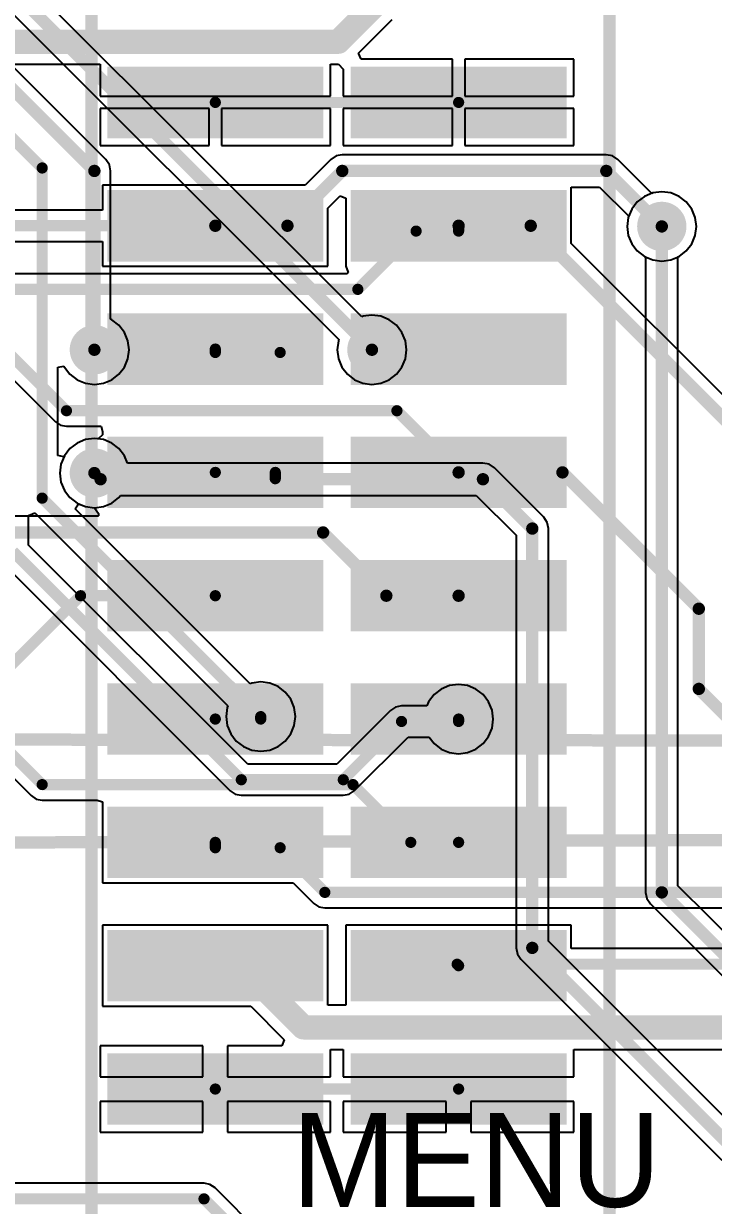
# Model space of a CAD drawing. Header units: millimetres. Extents: x -0.4 to 7.76, y -3.34 to 0.42.
# Drawn here: x 4.57 to 5.13, y -2.556 to -1.598 of the extents above; entities that cross this region are included whole.
import ezdxf

# ---------------------------------------------------------------- set-up
doc = ezdxf.new("R2010")
doc.units = ezdxf.units.MM
doc.header["$MEASUREMENT"] = 0
for name, color, linetype in [('BottomLayer', 5, 'Continuous'), ('BottomOverlay', 54, 'Continuous'), ('BottomPaste', 16, 'Continuous'), ('BottomSolder', 6, 'Continuous'), ('MultiLayer', 9, 'Continuous'), ('TopLayer', 1, 'Continuous'), ('TopOverlay', 2, 'Continuous'), ('ViaHoleLayer', 16, 'Continuous')]:
    doc.layers.add(name, color=color, linetype=linetype)

# ---------------------------------------------------------------- blocks, each defined once
blk = doc.blocks.new('LCD_MODULE_3_2_480_320_11')
at = {"layer": 'TopOverlay', "const_width": 0.01}
for points in [[(0.2, -2.04331), (3.26772, -2.04724)], [(-0.03937, -2.1378), (3.54331, -2.12598)]]:
    blk.add_lwpolyline(points, dxfattribs=at)
blk = doc.blocks.new('90131_0142_B_26')
at = {"layer": 'BottomLayer'}
for points in [[(0.225, -0.02116), (0.275, -0.02116), (0.225, 0.14577), (0.275, 0.14577)], [(0.325, -0.02116), (0.375, -0.02116), (0.325, 0.14577), (0.375, 0.14577)], [(0.425, -0.02116), (0.475, -0.02116), (0.425, 0.14577), (0.475, 0.14577)], [(0.525, -0.02116), (0.575, -0.02116), (0.525, 0.14577), (0.575, 0.14577)], [(0.625, -0.02116), (0.675, -0.02116), (0.625, 0.14577), (0.675, 0.14577)], [(0.725, -0.02116), (0.775, -0.02116), (0.725, 0.14577), (0.775, 0.14577)], [(0.825, -0.02116), (0.875, -0.02116), (0.825, 0.14577), (0.875, 0.14577)], [(0.925, -0.02116), (0.975, -0.02116), (0.925, 0.14577), (0.975, 0.14577)], [(1.025, -0.02116), (1.075, -0.02116), (1.025, 0.14577), (1.075, 0.14577)], [(0.225, -0.21841), (0.275, -0.21841), (0.225, -0.05148), (0.275, -0.05148)], [(0.325, -0.21841), (0.375, -0.21841), (0.325, -0.05148), (0.375, -0.05148)], [(0.425, -0.21841), (0.475, -0.21841), (0.425, -0.05148), (0.475, -0.05148)], [(0.525, -0.21841), (0.575, -0.21841), (0.525, -0.05148), (0.575, -0.05148)], [(0.625, -0.21841), (0.675, -0.21841), (0.625, -0.05148), (0.675, -0.05148)], [(0.725, -0.21841), (0.775, -0.21841), (0.725, -0.05148), (0.775, -0.05148)], [(0.825, -0.21841), (0.875, -0.21841), (0.825, -0.05148), (0.875, -0.05148)], [(0.925, -0.21841), (0.975, -0.21841), (0.925, -0.05148), (0.975, -0.05148)], [(1.025, -0.21841), (1.075, -0.21841), (1.025, -0.05148), (1.075, -0.05148)]]:
    blk.add_solid(points, dxfattribs=at)
at = {"layer": 'BottomOverlay', "const_width": 0.01}
for points in [[(1.23996, 0.18474), (-1.23996, 0.18474)], [(1.23996, -0.23534), (-1.23996, -0.23534)]]:
    blk.add_lwpolyline(points, dxfattribs=at)
at = {"layer": 'BottomPaste'}
for points in [[(0.225, -0.02116), (0.275, -0.02116), (0.225, 0.14577), (0.275, 0.14577)], [(0.325, -0.02116), (0.375, -0.02116), (0.325, 0.14577), (0.375, 0.14577)], [(0.425, -0.02116), (0.475, -0.02116), (0.425, 0.14577), (0.475, 0.14577)], [(0.525, -0.02116), (0.575, -0.02116), (0.525, 0.14577), (0.575, 0.14577)], [(0.625, -0.02116), (0.675, -0.02116), (0.625, 0.14577), (0.675, 0.14577)], [(0.725, -0.02116), (0.775, -0.02116), (0.725, 0.14577), (0.775, 0.14577)], [(0.825, -0.02116), (0.875, -0.02116), (0.825, 0.14577), (0.875, 0.14577)], [(0.925, -0.02116), (0.975, -0.02116), (0.925, 0.14577), (0.975, 0.14577)], [(1.025, -0.02116), (1.075, -0.02116), (1.025, 0.14577), (1.075, 0.14577)], [(0.225, -0.21841), (0.275, -0.21841), (0.225, -0.05148), (0.275, -0.05148)], [(0.325, -0.21841), (0.375, -0.21841), (0.325, -0.05148), (0.375, -0.05148)], [(0.425, -0.21841), (0.475, -0.21841), (0.425, -0.05148), (0.475, -0.05148)], [(0.525, -0.21841), (0.575, -0.21841), (0.525, -0.05148), (0.575, -0.05148)], [(0.625, -0.21841), (0.675, -0.21841), (0.625, -0.05148), (0.675, -0.05148)], [(0.725, -0.21841), (0.775, -0.21841), (0.725, -0.05148), (0.775, -0.05148)], [(0.825, -0.21841), (0.875, -0.21841), (0.825, -0.05148), (0.875, -0.05148)], [(0.925, -0.21841), (0.975, -0.21841), (0.925, -0.05148), (0.975, -0.05148)], [(1.025, -0.21841), (1.075, -0.21841), (1.025, -0.05148), (1.075, -0.05148)]]:
    blk.add_solid(points, dxfattribs=at)
at = {"layer": 'BottomSolder'}
for points in [[(0.221, -0.02516), (0.279, -0.02516), (0.221, 0.14977), (0.279, 0.14977)], [(0.321, -0.02516), (0.379, -0.02516), (0.321, 0.14977), (0.379, 0.14977)], [(0.421, -0.02516), (0.479, -0.02516), (0.421, 0.14977), (0.479, 0.14977)], [(0.521, -0.02516), (0.579, -0.02516), (0.521, 0.14977), (0.579, 0.14977)], [(0.621, -0.02516), (0.679, -0.02516), (0.621, 0.14977), (0.679, 0.14977)], [(0.721, -0.02516), (0.779, -0.02516), (0.721, 0.14977), (0.779, 0.14977)], [(0.821, -0.02516), (0.879, -0.02516), (0.821, 0.14977), (0.879, 0.14977)], [(0.921, -0.02516), (0.979, -0.02516), (0.921, 0.14977), (0.979, 0.14977)], [(1.021, -0.02516), (1.079, -0.02516), (1.021, 0.14977), (1.079, 0.14977)], [(0.221, -0.22241), (0.279, -0.22241), (0.221, -0.04748), (0.279, -0.04748)], [(0.321, -0.22241), (0.379, -0.22241), (0.321, -0.04748), (0.379, -0.04748)], [(0.421, -0.22241), (0.479, -0.22241), (0.421, -0.04748), (0.479, -0.04748)], [(0.521, -0.22241), (0.579, -0.22241), (0.521, -0.04748), (0.579, -0.04748)], [(0.621, -0.22241), (0.679, -0.22241), (0.621, -0.04748), (0.679, -0.04748)], [(0.721, -0.22241), (0.779, -0.22241), (0.721, -0.04748), (0.779, -0.04748)], [(0.821, -0.22241), (0.879, -0.22241), (0.821, -0.04748), (0.879, -0.04748)], [(0.921, -0.22241), (0.979, -0.22241), (0.921, -0.04748), (0.979, -0.04748)], [(1.021, -0.22241), (1.079, -0.22241), (1.021, -0.04748), (1.079, -0.04748)]]:
    blk.add_solid(points, dxfattribs=at)

msp = doc.modelspace()

# ---------------------------------------------------------------- linework, layer by layer
at = {"layer": 'BottomLayer'}
for p, q in [((4.8419, -1.62213), (4.86903, -1.595)), ((4.84397, -1.62713), (4.8419, -1.62213)), ((4.91801, -1.62713), (4.84397, -1.62713)), ((4.91801, -1.65713), (4.91801, -1.62713)), ((5.01647, -1.62713), (4.92801, -1.62713)), ((4.92801, -1.62713), (4.92801, -1.65713)), ((5.01647, -1.65713), (5.01647, -1.62713)), ((4.54056, -1.63098), (4.6323, -1.63098)), ((4.6323, -1.63098), (4.6323, -1.65713)), ((4.81923, -1.65713), (4.81923, -1.63098)), ((4.81923, -1.63098), (4.82557, -1.63098)), ((4.82557, -1.63098), (4.82557, -1.63098)), ((4.82557, -1.63098), (4.82954, -1.63517)), ((4.82954, -1.63517), (4.82954, -1.65713)), ((4.6323, -1.65713), (4.72576, -1.65713)), ((4.72576, -1.65713), (4.81923, -1.65713)), ((4.82954, -1.65713), (4.91801, -1.65713)), ((4.92801, -1.65713), (5.01647, -1.65713)), ((4.72076, -1.66713), (4.6323, -1.66713)), ((4.6323, -1.66713), (4.6323, -1.69713)), ((4.72076, -1.69713), (4.72076, -1.66713)), ((4.81923, -1.66713), (4.73076, -1.66713)), ((4.73076, -1.66713), (4.73076, -1.69713)), ((4.81923, -1.69713), (4.81923, -1.66713)), ((4.91801, -1.66713), (4.82954, -1.66713)), ((4.82954, -1.66713), (4.82954, -1.69713)), ((4.91801, -1.69713), (4.91801, -1.66713)), ((5.01647, -1.66713), (4.92801, -1.66713)), ((4.92801, -1.66713), (4.92801, -1.69713)), ((5.01647, -1.69713), (5.01647, -1.66713)), ((4.6323, -1.69713), (4.72076, -1.69713)), ((4.73076, -1.69713), (4.81923, -1.69713)), ((4.82365, -1.70555), (4.8194, -1.7084)), ((4.82868, -1.70455), (4.82365, -1.70555)), ((5.04273, -1.70455), (4.82868, -1.70455)), ((4.82954, -1.69713), (4.91801, -1.69713)), ((4.92801, -1.69713), (5.01647, -1.69713)), ((5.04776, -1.70555), (5.04273, -1.70455)), ((5.05201, -1.7084), (5.04776, -1.70555)), ((4.8194, -1.7084), (4.79854, -1.72925)), ((5.07952, -1.73591), (5.05201, -1.7084)), ((4.79854, -1.72925), (4.63442, -1.72925)), ((4.63442, -1.72925), (4.63442, -1.74948)), ((5.01435, -1.77644), (5.01435, -1.7308)), ((5.01435, -1.7308), (5.0373, -1.7308)), ((5.0373, -1.7308), (5.06096, -1.75447)), ((4.8171, -1.74782), (4.82705, -1.73787)), ((4.82705, -1.73787), (4.83167, -1.73978)), ((4.83167, -1.73978), (4.83167, -1.795)), ((5.08046, -1.73552), (5.07952, -1.73591)), ((5.08773, -1.73456), (5.08046, -1.73552)), ((5.09501, -1.73552), (5.08773, -1.73456)), ((5.10179, -1.73833), (5.09501, -1.73552)), ((5.10761, -1.7428), (5.10179, -1.73833)), ((5.11208, -1.74862), (5.10761, -1.7428)), ((4.63442, -1.74948), (3.9362, -1.74948)), ((4.8171, -1.795), (4.8171, -1.74782)), ((5.11489, -1.7554), (5.11208, -1.74862)), ((5.06058, -1.7554), (5.05962, -1.76268)), ((5.05962, -1.76268), (5.06058, -1.76995)), ((5.06096, -1.75447), (5.06058, -1.7554)), ((5.11585, -1.76268), (5.11489, -1.7554)), ((5.11489, -1.76995), (5.11585, -1.76268)), ((5.06058, -1.76995), (5.06338, -1.77673)), ((5.11208, -1.77673), (5.11489, -1.76995)), ((3.94143, -1.77477), (4.63442, -1.77477)), ((4.63442, -1.77477), (4.63442, -1.795)), ((5.15201, -1.9141), (5.01435, -1.77644)), ((5.06338, -1.77673), (5.06785, -1.78256)), ((5.10761, -1.78256), (5.11208, -1.77673)), ((5.06785, -1.78256), (5.07368, -1.78703)), ((5.07368, -1.78703), (5.08046, -1.78983)), ((5.08046, -1.78983), (5.08773, -1.79079)), ((5.08773, -1.79079), (5.09501, -1.78983)), ((5.09501, -1.78983), (5.10179, -1.78703)), ((5.10179, -1.78703), (5.10761, -1.78256)), ((4.8327, -1.80106), (3.98094, -1.80106)), ((4.63442, -1.795), (4.8171, -1.795)), ((4.83167, -1.795), (4.83167, -1.795)), ((4.83167, -1.795), (4.8334, -1.8)), ((4.8334, -1.8), (4.8327, -1.80106)), ((4.52505, -1.84997), (4.59615, -1.92107)), ((4.59615, -1.92107), (4.60026, -1.92381)), ((4.60026, -1.92381), (4.6051, -1.92477)), ((4.6051, -1.92477), (4.63317, -1.92477)), ((4.63317, -1.92477), (4.63442, -1.92925)), ((4.62046, -1.93552), (4.61368, -1.93833)), ((4.62773, -1.93456), (4.62046, -1.93552)), ((4.63067, -1.93495), (4.62773, -1.93456)), ((4.63442, -1.93165), (4.63067, -1.93495)), ((4.63442, -1.92925), (4.63442, -1.92977)), ((4.63442, -1.92977), (4.63442, -1.93165)), ((4.60785, -1.9428), (4.60338, -1.94862)), ((4.61368, -1.93833), (4.60785, -1.9428)), ((4.60338, -1.94862), (4.60058, -1.9554)), ((4.60058, -1.9554), (4.59962, -1.96268)), ((4.59962, -1.96268), (4.60058, -1.96995)), ((4.60058, -1.96995), (4.60338, -1.97673)), ((4.60338, -1.97673), (4.60785, -1.98256)), ((4.60785, -1.98256), (4.61368, -1.98703)), ((4.61368, -1.98703), (4.62046, -1.98983)), ((4.62046, -1.98983), (4.62773, -1.99079)), ((4.62773, -1.99079), (4.63115, -1.99538)), ((4.63056, -1.99773), (4.52042, -1.99773)), ((4.63104, -1.99739), (4.63056, -1.99773)), ((4.63115, -1.99538), (4.63104, -1.99739)), ((4.54186, -2.18961), (4.57647, -2.22422)), ((4.57647, -2.22422), (4.58057, -2.22696)), ((4.58057, -2.22696), (4.58057, -2.22696)), ((4.58057, -2.22696), (4.58541, -2.22792)), ((4.58541, -2.22792), (4.62998, -2.22792)), ((4.62998, -2.22792), (4.63442, -2.22925)), ((4.63442, -2.22925), (4.63442, -2.295)), ((4.63442, -2.295), (4.78899, -2.295)), ((4.78899, -2.295), (4.8056, -2.31162)), ((4.8056, -2.31162), (4.8097, -2.31436)), ((4.8097, -2.31436), (4.81454, -2.31532)), ((4.81454, -2.31532), (5.62069, -2.31532)), ((4.8171, -2.32925), (4.63442, -2.32925)), ((4.63442, -2.32925), (4.63442, -2.395)), ((4.8171, -2.39406), (4.8171, -2.32925)), ((5.01435, -2.32925), (4.83167, -2.32925)), ((4.83167, -2.32925), (4.83167, -2.39406)), ((5.01435, -2.3483), (5.01435, -2.32925)), ((5.60655, -2.3483), (5.01435, -2.3483)), ((4.63442, -2.395), (4.75451, -2.395)), ((4.75451, -2.395), (4.78164, -2.42213)), ((4.83167, -2.39406), (4.8171, -2.39406)), ((4.78164, -2.42213), (4.77956, -2.42713)), ((4.71576, -2.42713), (4.6323, -2.42713)), ((4.6323, -2.42713), (4.6323, -2.45213)), ((4.71576, -2.45213), (4.71576, -2.42713)), ((4.77956, -2.42713), (4.73576, -2.42713)), ((4.73576, -2.42713), (4.73576, -2.45213)), ((4.81923, -2.45213), (4.81923, -2.43019)), ((4.81923, -2.43019), (4.82954, -2.43019)), ((4.82954, -2.43019), (4.82954, -2.45213)), ((5.01647, -2.45213), (5.01647, -2.43019)), ((5.01647, -2.43019), (5.81769, -2.43019)), ((4.6323, -2.45213), (4.71576, -2.45213)), ((4.73576, -2.45213), (4.81923, -2.45213)), ((4.82954, -2.45213), (4.92301, -2.45213)), ((4.92301, -2.45213), (5.01647, -2.45213)), ((4.71576, -2.47213), (4.6323, -2.47213)), ((4.6323, -2.47213), (4.6323, -2.49713)), ((4.71576, -2.49713), (4.71576, -2.47213)), ((4.81923, -2.47213), (4.73576, -2.47213)), ((4.73576, -2.47213), (4.73576, -2.49713)), ((4.81923, -2.49713), (4.81923, -2.47213)), ((4.91301, -2.47213), (4.82954, -2.47213)), ((4.82954, -2.47213), (4.82954, -2.49713)), ((4.91301, -2.49713), (4.91301, -2.47213)), ((5.01647, -2.47213), (4.93301, -2.47213)), ((4.93301, -2.47213), (4.93301, -2.49713)), ((5.01647, -2.49713), (5.01647, -2.47213)), ((4.6323, -2.49713), (4.71576, -2.49713)), ((4.73576, -2.49713), (4.81923, -2.49713)), ((4.82954, -2.49713), (4.91301, -2.49713)), ((4.93301, -2.49713), (5.01647, -2.49713)), ((4.71661, -2.53856), (4.17746, -2.53856)), ((4.72145, -2.53952), (4.71661, -2.53856)), ((4.72555, -2.54226), (4.72145, -2.53952)), ((4.76274, -2.57945), (4.72555, -2.54226))]:
    msp.add_line(p, q, dxfattribs=at)
for points, const_width in [([(4.82557, -1.61291), (4.87281, -1.56567)], 0.01969), ([(4.53307, -1.61291), (4.82557, -1.61291)], 0.01969), ([(4.72576, -1.66213), (4.92301, -1.66213)], 0.00906), ([(4.78423, -1.76213), (4.82868, -1.71768)], 0.01), ([(4.82868, -1.71768), (5.04273, -1.71768)], 0.01), ([(5.04273, -1.71768), (5.08773, -1.76268)], 0.01), ([(3.9362, -1.76213), (4.72576, -1.76213)], 0.00906), ([(4.72576, -1.76213), (4.78423, -1.76213)], 0.01), ([(4.84132, -1.8137), (4.88856, -1.76646)], 0.00906), ([(4.88856, -1.76646), (4.92301, -1.76646)], 0.00906), ([(4.92301, -1.76213), (4.98147, -1.76213)], 0.01), ([(4.92301, -1.76646), (4.92301, -1.76213)], 0.00906), ([(4.98147, -1.76213), (5.14273, -1.92339)], 0.01), ([(3.956, -1.8137), (4.84132, -1.8137)], 0.00906), ([(4.53029, -1.83732), (4.6051, -1.91213)], 0.00906), ([(4.72576, -1.86488), (4.72576, -1.86213)], 0.00906), ([(4.72576, -1.86488), (4.77832, -1.86488)], 0.00906), ([(4.6051, -1.91213), (4.87301, -1.91213)], 0.00906), ([(4.87301, -1.91213), (4.92301, -1.96213)], 0.00906), ([(4.72576, -1.96213), (4.77439, -1.96213)], 0.00906), ([(4.77439, -1.96724), (4.77439, -1.96213)], 0.00906), ([(4.92301, -1.96213), (5.00718, -1.96213)], 0.01), ([(5.00718, -1.96213), (5.11773, -2.07268)], 0.01), ([(4.52042, -2.01086), (4.81315, -2.01086)], 0.01), ([(4.81315, -2.01086), (4.86442, -2.06213)], 0.01), ([(4.54096, -2.13768), (4.61651, -2.06213)], 0.00906), ([(4.61651, -2.06213), (4.72576, -2.06213)], 0.00906), ([(4.86442, -2.06213), (4.92301, -2.06213)], 0.01), ([(5.11773, -2.13768), (5.11773, -2.07268)], 0.01), ([(5.11773, -2.13768), (5.26273, -2.28268)], 0.01), ([(4.76258, -2.16213), (4.76258, -2.16016)], 0.00906), ([(4.72576, -2.16213), (4.76258, -2.16213)], 0.00906), ([(4.5471, -2.17696), (4.58541, -2.21528)], 0.00906), ([(4.58541, -2.21528), (4.83738, -2.21528)], 0.00906), ([(4.83738, -2.21528), (4.88423, -2.26213)], 0.00906), ([(4.72576, -2.26646), (4.72576, -2.26213)], 0.00906), ([(4.88423, -2.26213), (4.92301, -2.26213)], 0.00906), ([(4.72576, -2.26646), (4.77832, -2.26646)], 0.00906), ([(4.77832, -2.26646), (4.81454, -2.30268)], 0.00906), ([(4.81454, -2.30268), (5.69722, -2.30268)], 0.00906), ([(4.72576, -2.36213), (4.74718, -2.36213)], 0.01969), ([(4.74718, -2.36213), (4.79718, -2.41213)], 0.01969), ([(4.92183, -2.36094), (4.92301, -2.36213)], 0.00906), ([(4.92183, -2.36094), (5.63974, -2.36094)], 0.00906), ([(4.79718, -2.41213), (5.81769, -2.41213)], 0.01969), ([(4.72576, -2.46213), (4.92301, -2.46213)], 0.00906), ([(4.17223, -2.5512), (4.71661, -2.5512)], 0.00906), ([(4.71661, -2.5512), (4.79604, -2.63063)], 0.00906)]:
    msp.add_lwpolyline(points, dxfattribs=dict(at, const_width=const_width))
for points, const_width in [([(4.82065, -1.61291, 1), (4.83049, -1.61291, 1)], 0.00984), ([(4.82065, -1.61291, 1), (4.83049, -1.61291, 1)], 0.00984), ([(4.7235, -1.66213, 1), (4.72803, -1.66213, 1)], 0.00453), ([(4.92074, -1.66213, 1), (4.92527, -1.66213, 1)], 0.00453), ([(4.82618, -1.71768, 1), (4.83118, -1.71768, 1)], 0.005), ([(4.82618, -1.71768, 1), (4.83118, -1.71768, 1)], 0.005), ([(5.04023, -1.71768, 1), (5.04523, -1.71768, 1)], 0.005), ([(5.04023, -1.71768, 1), (5.04523, -1.71768, 1)], 0.005), ([(5.07773, -1.76268, 1), (5.09773, -1.76268, 1)], 0.02), ([(4.72326, -1.76213, 1), (4.72826, -1.76213, 1)], 0.005), ([(4.7235, -1.76213, 1), (4.72803, -1.76213, 1)], 0.00453), ([(4.78173, -1.76213, 1), (4.78673, -1.76213, 1)], 0.005), ([(4.78173, -1.76213, 1), (4.78673, -1.76213, 1)], 0.005), ([(4.8863, -1.76646, 1), (4.89082, -1.76646, 1)], 0.00453), ([(4.8863, -1.76646, 1), (4.89082, -1.76646, 1)], 0.00453), ([(4.92051, -1.76213, 1), (4.92551, -1.76213, 1)], 0.005), ([(4.92074, -1.76213, 1), (4.92527, -1.76213, 1)], 0.00453), ([(4.92074, -1.76646, 1), (4.92527, -1.76646, 1)], 0.00453), ([(4.92074, -1.76646, 1), (4.92527, -1.76646, 1)], 0.00453), ([(4.97897, -1.76213, 1), (4.98397, -1.76213, 1)], 0.005), ([(4.97897, -1.76213, 1), (4.98397, -1.76213, 1)], 0.005), ([(5.08523, -1.76268, 1), (5.09023, -1.76268, 1)], 0.005), ([(4.83905, -1.8137, 1), (4.84358, -1.8137, 1)], 0.00453), ([(4.83905, -1.8137, 1), (4.84358, -1.8137, 1)], 0.00453), ([(4.61773, -1.86268, 1), (4.63773, -1.86268, 1)], 0.02), ([(4.84273, -1.86268, 1), (4.86273, -1.86268, 1)], 0.02), ([(4.7235, -1.86213, 1), (4.72803, -1.86213, 1)], 0.00453), ([(4.7235, -1.86488, 1), (4.72803, -1.86488, 1)], 0.00453), ([(4.7235, -1.86488, 1), (4.72803, -1.86488, 1)], 0.00453), ([(4.77606, -1.86488, 1), (4.78059, -1.86488, 1)], 0.00453), ([(4.60283, -1.91213, 1), (4.60736, -1.91213, 1)], 0.00453), ([(4.60283, -1.91213, 1), (4.60736, -1.91213, 1)], 0.00453), ([(4.87074, -1.91213, 1), (4.87527, -1.91213, 1)], 0.00453), ([(4.87074, -1.91213, 1), (4.87527, -1.91213, 1)], 0.00453), ([(4.61773, -1.96268, 1), (4.63773, -1.96268, 1)], 0.02), ([(4.7235, -1.96213, 1), (4.72803, -1.96213, 1)], 0.00453), ([(4.77212, -1.96213, 1), (4.77665, -1.96213, 1)], 0.00453), ([(4.77212, -1.96213, 1), (4.77665, -1.96213, 1)], 0.00453), ([(4.77212, -1.96724, 1), (4.77665, -1.96724, 1)], 0.00453), ([(4.92051, -1.96213, 1), (4.92551, -1.96213, 1)], 0.005), ([(4.92074, -1.96213, 1), (4.92527, -1.96213, 1)], 0.00453), ([(5.00468, -1.96213, 1), (5.00968, -1.96213, 1)], 0.005), ([(5.00468, -1.96213, 1), (5.00968, -1.96213, 1)], 0.005), ([(4.81065, -2.01086, 1), (4.81565, -2.01086, 1)], 0.005), ([(4.81065, -2.01086, 1), (4.81565, -2.01086, 1)], 0.005), ([(4.61425, -2.06213, 1), (4.61878, -2.06213, 1)], 0.00453), ([(4.61425, -2.06213, 1), (4.61878, -2.06213, 1)], 0.00453), ([(4.7235, -2.06213, 1), (4.72803, -2.06213, 1)], 0.00453), ([(4.86192, -2.06213, 1), (4.86692, -2.06213, 1)], 0.005), ([(4.86192, -2.06213, 1), (4.86692, -2.06213, 1)], 0.005), ([(4.92051, -2.06213, 1), (4.92551, -2.06213, 1)], 0.005), ([(5.11523, -2.07268, 1), (5.12023, -2.07268, 1)], 0.005), ([(5.11523, -2.07268, 1), (5.12023, -2.07268, 1)], 0.005), ([(5.11523, -2.13768, 1), (5.12023, -2.13768, 1)], 0.005), ([(5.11523, -2.13768, 1), (5.12023, -2.13768, 1)], 0.005), ([(4.75258, -2.16016, 1), (4.77258, -2.16016, 1)], 0.02), ([(4.91301, -2.16213, 1), (4.93301, -2.16213, 1)], 0.02), ([(4.76031, -2.16016, 1), (4.76484, -2.16016, 1)], 0.00453), ([(4.7235, -2.16213, 1), (4.72803, -2.16213, 1)], 0.00453), ([(4.76031, -2.16213, 1), (4.76484, -2.16213, 1)], 0.00453), ([(4.76031, -2.16213, 1), (4.76484, -2.16213, 1)], 0.00453), ([(4.58315, -2.21528, 1), (4.58767, -2.21528, 1)], 0.00453), ([(4.58315, -2.21528, 1), (4.58767, -2.21528, 1)], 0.00453), ([(4.83511, -2.21528, 1), (4.83964, -2.21528, 1)], 0.00453), ([(4.83511, -2.21528, 1), (4.83964, -2.21528, 1)], 0.00453), ([(4.7235, -2.26213, 1), (4.72803, -2.26213, 1)], 0.00453), ([(4.88197, -2.26213, 1), (4.88649, -2.26213, 1)], 0.00453), ([(4.88197, -2.26213, 1), (4.88649, -2.26213, 1)], 0.00453), ([(4.92074, -2.26213, 1), (4.92527, -2.26213, 1)], 0.00453), ([(4.7235, -2.26646, 1), (4.72803, -2.26646, 1)], 0.00453), ([(4.7235, -2.26646, 1), (4.72803, -2.26646, 1)], 0.00453), ([(4.77606, -2.26646, 1), (4.78059, -2.26646, 1)], 0.00453), ([(4.77606, -2.26646, 1), (4.78059, -2.26646, 1)], 0.00453), ([(4.81228, -2.30268, 1), (4.81681, -2.30268, 1)], 0.00453), ([(4.81228, -2.30268, 1), (4.81681, -2.30268, 1)], 0.00453), ([(4.72084, -2.36213, 1), (4.73068, -2.36213, 1)], 0.00984), ([(4.74226, -2.36213, 1), (4.7521, -2.36213, 1)], 0.00984), ([(4.74226, -2.36213, 1), (4.7521, -2.36213, 1)], 0.00984), ([(4.91956, -2.36094, 1), (4.92409, -2.36094, 1)], 0.00453), ([(4.91956, -2.36094, 1), (4.92409, -2.36094, 1)], 0.00453), ([(4.92074, -2.36213, 1), (4.92527, -2.36213, 1)], 0.00453), ([(4.79226, -2.41213, 1), (4.8021, -2.41213, 1)], 0.00984), ([(4.79226, -2.41213, 1), (4.8021, -2.41213, 1)], 0.00984), ([(4.7235, -2.46213, 1), (4.72803, -2.46213, 1)], 0.00453), ([(4.92074, -2.46213, 1), (4.92527, -2.46213, 1)], 0.00453), ([(4.71435, -2.5512, 1), (4.71888, -2.5512, 1)], 0.00453), ([(4.71435, -2.5512, 1), (4.71888, -2.5512, 1)], 0.00453)]:
    msp.add_lwpolyline(points, format="xyb", close=True, dxfattribs=dict(at, const_width=const_width))
at = {"layer": 'MultiLayer', "const_width": 0.02}
for points in [[(5.07773, -1.76268, 1), (5.09773, -1.76268, 1)], [(4.61773, -1.86268, 1), (4.63773, -1.86268, 1)], [(4.84273, -1.86268, 1), (4.86273, -1.86268, 1)], [(4.61773, -1.96268, 1), (4.63773, -1.96268, 1)], [(4.75258, -2.16016, 1), (4.77258, -2.16016, 1)], [(4.91301, -2.16213, 1), (4.93301, -2.16213, 1)]]:
    msp.add_lwpolyline(points, format="xyb", close=True, dxfattribs=at)
at = {"layer": 'TopLayer'}
for p, q in [((4.84452, -1.83591), (4.17201, -1.1634)), ((4.1573, -1.1858), (4.82596, -1.85447)), ((4.63701, -1.7084), (4.17201, -1.2434)), ((4.63986, -1.71265), (4.63701, -1.7084)), ((4.64086, -1.71768), (4.63986, -1.71265)), ((4.64086, -1.83794), (4.64086, -1.71768)), ((5.06785, -1.7428), (5.06338, -1.74862)), ((5.07368, -1.73833), (5.06785, -1.7428)), ((5.08046, -1.73552), (5.07368, -1.73833)), ((5.08773, -1.73456), (5.08046, -1.73552)), ((5.09501, -1.73552), (5.08773, -1.73456)), ((5.10179, -1.73833), (5.09501, -1.73552)), ((5.10761, -1.7428), (5.10179, -1.73833)), ((5.11208, -1.74862), (5.10761, -1.7428)), ((5.06338, -1.74862), (5.06058, -1.7554)), ((5.11489, -1.7554), (5.11208, -1.74862)), ((5.06058, -1.7554), (5.05962, -1.76268)), ((5.05962, -1.76268), (5.06058, -1.76995)), ((5.11585, -1.76268), (5.11489, -1.7554)), ((5.11489, -1.76995), (5.11585, -1.76268)), ((5.06058, -1.76995), (5.06338, -1.77673)), ((5.11208, -1.77673), (5.11489, -1.76995)), ((5.06338, -1.77673), (5.06785, -1.78256)), ((5.10761, -1.78256), (5.11208, -1.77673)), ((5.06785, -1.78256), (5.07368, -1.78703)), ((5.07368, -1.78703), (5.07461, -1.78741)), ((5.07461, -1.78741), (5.07461, -2.30268)), ((5.10086, -1.78741), (5.10179, -1.78703)), ((5.10086, -2.29724), (5.10086, -1.78741)), ((5.10179, -1.78703), (5.10761, -1.78256)), ((4.64179, -1.83833), (4.64086, -1.83794)), ((4.64761, -1.8428), (4.64179, -1.83833)), ((4.84546, -1.83552), (4.84452, -1.83591)), ((4.85273, -1.83456), (4.84546, -1.83552)), ((4.86001, -1.83552), (4.85273, -1.83456)), ((4.86679, -1.83833), (4.86001, -1.83552)), ((4.87261, -1.8428), (4.86679, -1.83833)), ((4.65208, -1.84862), (4.64761, -1.8428)), ((4.65489, -1.8554), (4.65208, -1.84862)), ((4.87708, -1.84862), (4.87261, -1.8428)), ((4.87989, -1.8554), (4.87708, -1.84862)), ((4.65585, -1.86268), (4.65489, -1.8554)), ((4.82558, -1.8554), (4.82462, -1.86268)), ((4.82596, -1.85447), (4.82558, -1.8554)), ((4.88085, -1.86268), (4.87989, -1.8554)), ((4.65489, -1.86995), (4.65585, -1.86268)), ((4.82462, -1.86268), (4.82558, -1.86995)), ((4.87989, -1.86995), (4.88085, -1.86268)), ((4.59805, -1.87693), (4.60305, -1.87594)), ((4.59805, -1.94842), (4.59805, -1.87693)), ((4.60305, -1.87594), (4.60338, -1.87673)), ((4.60338, -1.87673), (4.60785, -1.88256)), ((4.64761, -1.88256), (4.65208, -1.87673)), ((4.65208, -1.87673), (4.65489, -1.86995)), ((4.82558, -1.86995), (4.82838, -1.87673)), ((4.82838, -1.87673), (4.83285, -1.88256)), ((4.87261, -1.88256), (4.87708, -1.87673)), ((4.87708, -1.87673), (4.87989, -1.86995)), ((4.60785, -1.88256), (4.61368, -1.88703)), ((4.61368, -1.88703), (4.62046, -1.88983)), ((4.63501, -1.88983), (4.64179, -1.88703)), ((4.64179, -1.88703), (4.64761, -1.88256)), ((4.83285, -1.88256), (4.83868, -1.88703)), ((4.83868, -1.88703), (4.84546, -1.88983)), ((4.86001, -1.88983), (4.86679, -1.88703)), ((4.86679, -1.88703), (4.87261, -1.88256)), ((4.62046, -1.88983), (4.62773, -1.89079)), ((4.62773, -1.89079), (4.63501, -1.88983)), ((4.84546, -1.88983), (4.85273, -1.89079)), ((4.85273, -1.89079), (4.86001, -1.88983)), ((4.62046, -1.93552), (4.61368, -1.93833)), ((4.62773, -1.93456), (4.62046, -1.93552)), ((4.63501, -1.93552), (4.62773, -1.93456)), ((4.64179, -1.93833), (4.63501, -1.93552)), ((4.60785, -1.9428), (4.60338, -1.94862)), ((4.61368, -1.93833), (4.60785, -1.9428)), ((4.64761, -1.9428), (4.64179, -1.93833)), ((4.65208, -1.94862), (4.64761, -1.9428)), ((4.60305, -1.94942), (4.59805, -1.94842)), ((4.60338, -1.94862), (4.60305, -1.94942)), ((4.65454, -1.95455), (4.65208, -1.94862)), ((4.94273, -1.95455), (4.65454, -1.95455)), ((4.94776, -1.95555), (4.94273, -1.95455)), ((4.95201, -1.9584), (4.94776, -1.95555)), ((4.99201, -1.9984), (4.95201, -1.9584)), ((4.64179, -1.98703), (4.64761, -1.98256)), ((4.64761, -1.98256), (4.64896, -1.9808)), ((4.64896, -1.9808), (4.9373, -1.9808)), ((4.9373, -1.9808), (4.96961, -2.01311)), ((4.61207, -1.99177), (4.6149, -1.98753)), ((4.75389, -2.13359), (4.61207, -1.99177)), ((4.6149, -1.98753), (4.62046, -1.98983)), ((4.62046, -1.98983), (4.62773, -1.99079)), ((4.62773, -1.99079), (4.63501, -1.98983)), ((4.63501, -1.98983), (4.64179, -1.98703)), ((4.57443, -1.99697), (4.57943, -1.9949)), ((4.57443, -2.02106), (4.57443, -1.99697)), ((4.57943, -1.9949), (4.736, -2.15147)), ((4.99486, -2.00265), (4.99201, -1.9984)), ((4.99586, -2.00768), (4.99486, -2.00265)), ((4.99586, -2.34224), (4.99586, -2.00768)), ((4.75206, -2.19869), (4.57443, -2.02106)), ((4.96961, -2.01311), (4.96961, -2.34768)), ((4.55285, -2.03524), (4.73789, -2.22028)), ((4.7553, -2.133), (4.75389, -2.13359)), ((4.76258, -2.13204), (4.7553, -2.133)), ((4.76985, -2.133), (4.76258, -2.13204)), ((4.77663, -2.13581), (4.76985, -2.133)), ((4.78246, -2.14028), (4.77663, -2.13581)), ((4.91573, -2.13497), (4.90895, -2.13778)), ((4.92301, -2.13401), (4.91573, -2.13497)), ((4.93028, -2.13497), (4.92301, -2.13401)), ((4.93706, -2.13778), (4.93028, -2.13497)), ((4.78692, -2.1461), (4.78246, -2.14028)), ((4.78973, -2.15288), (4.78692, -2.1461)), ((4.90313, -2.14225), (4.89866, -2.14807)), ((4.90895, -2.13778), (4.90313, -2.14225)), ((4.94289, -2.14225), (4.93706, -2.13778)), ((4.94736, -2.14807), (4.94289, -2.14225)), ((4.73542, -2.15288), (4.73446, -2.16016)), ((4.736, -2.15147), (4.73542, -2.15288)), ((4.79069, -2.16016), (4.78973, -2.15288)), ((4.86781, -2.15515), (4.82427, -2.19869)), ((4.87191, -2.15241), (4.86781, -2.15515)), ((4.87675, -2.15145), (4.87191, -2.15241)), ((4.89726, -2.15145), (4.87675, -2.15145)), ((4.89866, -2.14807), (4.89726, -2.15145)), ((4.95016, -2.15485), (4.94736, -2.14807)), ((4.95112, -2.16213), (4.95016, -2.15485)), ((4.73446, -2.16016), (4.73542, -2.16743)), ((4.78973, -2.16743), (4.79069, -2.16016)), ((4.95016, -2.1694), (4.95112, -2.16213)), ((4.73542, -2.16743), (4.73823, -2.17422)), ((4.73823, -2.17422), (4.7427, -2.18004)), ((4.78246, -2.18004), (4.78692, -2.17422)), ((4.78692, -2.17422), (4.78973, -2.16743)), ((4.94736, -2.17618), (4.95016, -2.1694)), ((4.7427, -2.18004), (4.74852, -2.18451)), ((4.74852, -2.18451), (4.7553, -2.18731)), ((4.76985, -2.18731), (4.77663, -2.18451)), ((4.77663, -2.18451), (4.78246, -2.18004)), ((4.83844, -2.22028), (4.88198, -2.17674)), ((4.88198, -2.17674), (4.89909, -2.17674)), ((4.89909, -2.17674), (4.90313, -2.18201)), ((4.90313, -2.18201), (4.90895, -2.18647)), ((4.93706, -2.18647), (4.94289, -2.18201)), ((4.94289, -2.18201), (4.94736, -2.17618)), ((4.7553, -2.18731), (4.76258, -2.18827)), ((4.76258, -2.18827), (4.76985, -2.18731)), ((4.90895, -2.18647), (4.91573, -2.18928)), ((4.91573, -2.18928), (4.92301, -2.19024)), ((4.92301, -2.19024), (4.93028, -2.18928)), ((4.93028, -2.18928), (4.93706, -2.18647)), ((4.82427, -2.19869), (4.75206, -2.19869)), ((4.73789, -2.22028), (4.74199, -2.22302)), ((4.74199, -2.22302), (4.74683, -2.22398)), ((4.8295, -2.22398), (4.83434, -2.22302)), ((4.83434, -2.22302), (4.83844, -2.22028)), ((4.74683, -2.22398), (4.8295, -2.22398)), ((5.23317, -2.42955), (5.10086, -2.29724)), ((5.07461, -2.30268), (5.07561, -2.3077)), ((5.07561, -2.3077), (5.07845, -2.31196)), ((5.07845, -2.31196), (5.21845, -2.45196)), ((5.15104, -2.49742), (4.99586, -2.34224)), ((4.96961, -2.34768), (4.97061, -2.3527)), ((4.97061, -2.3527), (4.97345, -2.35696)), ((4.97345, -2.35696), (5.13632, -2.51983))]:
    msp.add_line(p, q, dxfattribs=at)
for points, const_width in [([(4.16273, -1.17268), (4.85273, -1.86268)], 0.01), ([(4.16273, -1.25268), (4.62773, -1.71768)], 0.01), ([(4.49695, -1.62682), (4.58541, -1.71528)], 0.00906), ([(4.58541, -1.98299), (4.58541, -1.71528)], 0.00906), ([(4.62773, -1.86268), (4.62773, -1.71768)], 0.01), ([(5.08773, -2.30268), (5.08773, -1.76268)], 0.01), ([(4.62773, -1.96268), (4.63273, -1.96768)], 0.01), ([(4.63273, -1.96768), (4.94273, -1.96768)], 0.01), ([(4.94273, -1.96768), (4.98273, -2.00768)], 0.01), ([(4.58541, -1.98299), (4.76258, -2.16016)], 0.00906), ([(4.98273, -2.34768), (4.98273, -2.00768)], 0.01), ([(4.56179, -2.0263), (4.74683, -2.21134)], 0.00906), ([(4.8295, -2.21134), (4.87675, -2.16409)], 0.00906), ([(4.87675, -2.16409), (4.92301, -2.16409)], 0.00906), ([(4.92301, -2.16409), (4.92301, -2.16213)], 0.00906), ([(4.74683, -2.21134), (4.8295, -2.21134)], 0.00906), ([(5.08773, -2.30268), (5.22773, -2.44268)], 0.01), ([(4.98273, -2.34768), (5.14561, -2.51055)], 0.01)]:
    msp.add_lwpolyline(points, dxfattribs=dict(at, const_width=const_width))
for points, const_width in [([(4.58315, -1.71528, 1), (4.58767, -1.71528, 1)], 0.00453), ([(4.58315, -1.71528, 1), (4.58767, -1.71528, 1)], 0.00453), ([(4.62523, -1.71768, 1), (4.63023, -1.71768, 1)], 0.005), ([(4.62523, -1.71768, 1), (4.63023, -1.71768, 1)], 0.005), ([(5.07773, -1.76268, 1), (5.09773, -1.76268, 1)], 0.02), ([(5.08523, -1.76268, 1), (5.09023, -1.76268, 1)], 0.005), ([(4.61773, -1.86268, 1), (4.63773, -1.86268, 1)], 0.02), ([(4.84273, -1.86268, 1), (4.86273, -1.86268, 1)], 0.02), ([(4.62523, -1.86268, 1), (4.63023, -1.86268, 1)], 0.005), ([(4.85023, -1.86268, 1), (4.85523, -1.86268, 1)], 0.005), ([(4.61773, -1.96268, 1), (4.63773, -1.96268, 1)], 0.02), ([(4.62523, -1.96268, 1), (4.63023, -1.96268, 1)], 0.005), ([(4.63023, -1.96768, 1), (4.63523, -1.96768, 1)], 0.005), ([(4.63023, -1.96768, 1), (4.63523, -1.96768, 1)], 0.005), ([(4.94023, -1.96768, 1), (4.94523, -1.96768, 1)], 0.005), ([(4.94023, -1.96768, 1), (4.94523, -1.96768, 1)], 0.005), ([(4.58315, -1.98299, 1), (4.58767, -1.98299, 1)], 0.00453), ([(4.58315, -1.98299, 1), (4.58767, -1.98299, 1)], 0.00453), ([(4.98023, -2.00768, 1), (4.98523, -2.00768, 1)], 0.005), ([(4.98023, -2.00768, 1), (4.98523, -2.00768, 1)], 0.005), ([(4.75258, -2.16016, 1), (4.77258, -2.16016, 1)], 0.02), ([(4.91301, -2.16213, 1), (4.93301, -2.16213, 1)], 0.02), ([(4.76031, -2.16016, 1), (4.76484, -2.16016, 1)], 0.00453), ([(4.87448, -2.16409, 1), (4.87901, -2.16409, 1)], 0.00453), ([(4.87448, -2.16409, 1), (4.87901, -2.16409, 1)], 0.00453), ([(4.92074, -2.16213, 1), (4.92527, -2.16213, 1)], 0.00453), ([(4.92074, -2.16409, 1), (4.92527, -2.16409, 1)], 0.00453), ([(4.92074, -2.16409, 1), (4.92527, -2.16409, 1)], 0.00453), ([(4.74456, -2.21134, 1), (4.74909, -2.21134, 1)], 0.00453), ([(4.74456, -2.21134, 1), (4.74909, -2.21134, 1)], 0.00453), ([(4.82724, -2.21134, 1), (4.83177, -2.21134, 1)], 0.00453), ([(4.82724, -2.21134, 1), (4.83177, -2.21134, 1)], 0.00453), ([(5.08523, -2.30268, 1), (5.09023, -2.30268, 1)], 0.005), ([(5.08523, -2.30268, 1), (5.09023, -2.30268, 1)], 0.005), ([(4.98023, -2.34768, 1), (4.98523, -2.34768, 1)], 0.005), ([(4.98023, -2.34768, 1), (4.98523, -2.34768, 1)], 0.005)]:
    msp.add_lwpolyline(points, format="xyb", close=True, dxfattribs=dict(at, const_width=const_width))
at = {"layer": 'ViaHoleLayer', "const_width": 0.00957}
for points in [[(5.08295, -1.76268, 1), (5.09252, -1.76268, 1)], [(4.62295, -1.86268, 1), (4.63252, -1.86268, 1)], [(4.84795, -1.86268, 1), (4.85752, -1.86268, 1)], [(4.62295, -1.96268, 1), (4.63252, -1.96268, 1)], [(4.75779, -2.16016, 1), (4.76736, -2.16016, 1)], [(4.91822, -2.16213, 1), (4.92779, -2.16213, 1)]]:
    msp.add_lwpolyline(points, format="xyb", close=True, dxfattribs=at)

# ---------------------------------------------------------------- block references
msp.add_blockref('LCD_MODULE_3_2_480_320_11', (2.11773, -0.1326))
at = {"rotation": 270}
msp.add_blockref('90131_0142_B_26', (4.8607, -1.41213), dxfattribs=at)

# ---------------------------------------------------------------- texts
at = {"layer": 'TopOverlay'}
msp.add_text('MENU', height=0.076, dxfattribs=at).set_placement((4.78773, -2.55768))

doc.saveas('drawing.dxf')
